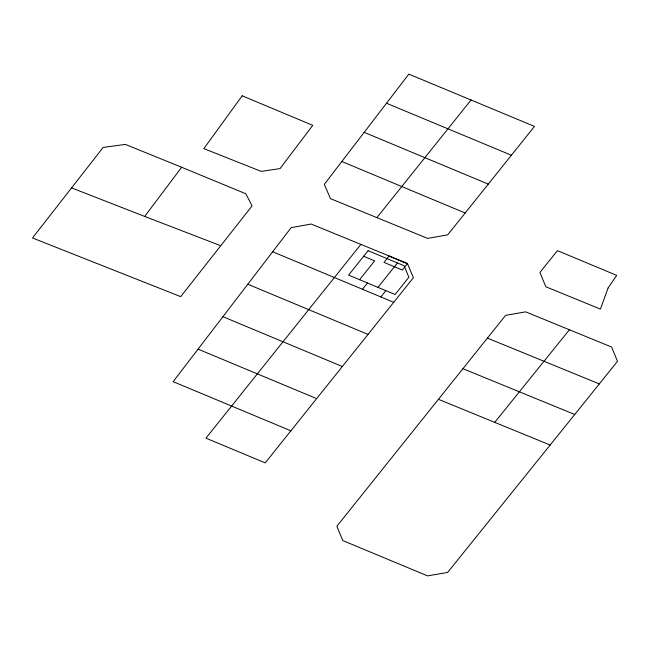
<?xml version="1.0" encoding="UTF-8"?>
<svg xmlns="http://www.w3.org/2000/svg" width="650" height="650" viewBox="0 0 650 650"><rect width="100%" height="100%" fill="white"/><g stroke="black" fill="none" stroke-linecap="round" stroke-linejoin="round"><path stroke-width="0.97" d="M71.435 187.834L144.698 216.434L181.643 167.261L245.846 193.773L252.078 205.896L180.724 296.652L32.5 237.981L103.131 147.42L125.393 144.414L181.643 167.261M290.891 430.796L173.136 381.656L291.119 227.671L311.131 224.031L407.436 263.453L413.384 277.729L265.233 462.881L205.936 438.157L360.88 244.408M341.835 161.509L408.834 74.124L534.471 126.409L447.679 234.861L427.635 238.387L330.452 198.632L324.326 184.373L341.835 161.509L465.164 213.005M376.886 217.644L471.136 99.881M438.433 399.311L505.611 315.364L525.655 311.846L611.585 347.035L617.5 361.327L447.639 572.431L427.538 575.876L342.745 540.548L336.871 526.248L438.433 399.311L550.128 445.031M359.596 279.687L374.66 260.861L363.659 256.271M362.481 289.266L367.51 282.994M377.934 287.349L397.459 262.957M380.819 296.928L385.848 290.656M569.408 329.761L494.853 422.216M144.698 216.434L220.431 245.594M487.427 338.106L599.324 383.931M462.922 368.696L574.746 414.481M386.498 103.244L511.412 155.244M364.195 132.348L488.28 184.112M247.796 284.221L368.03 334.417M222.918 316.696L342.331 366.519M198.063 349.131L316.631 398.621M272.667 251.753L393.729 302.323M608.075 288.015L600.429 309.116L545.862 286.772L539.906 272.496L557.424 250.624L616.704 275.389L608.075 288.015M242.198 95.802L203.84 148.614L261.202 171.389L280.053 168.586L312.756 125.344L242.198 95.802M368.111 250.705L348.587 275.096L395.07 294.507L408.882 277.249L404.072 265.72L368.111 250.705M389.025 256.108L384.004 262.389L402.342 270.043L407.363 263.77L389.025 256.108"/></g></svg>
